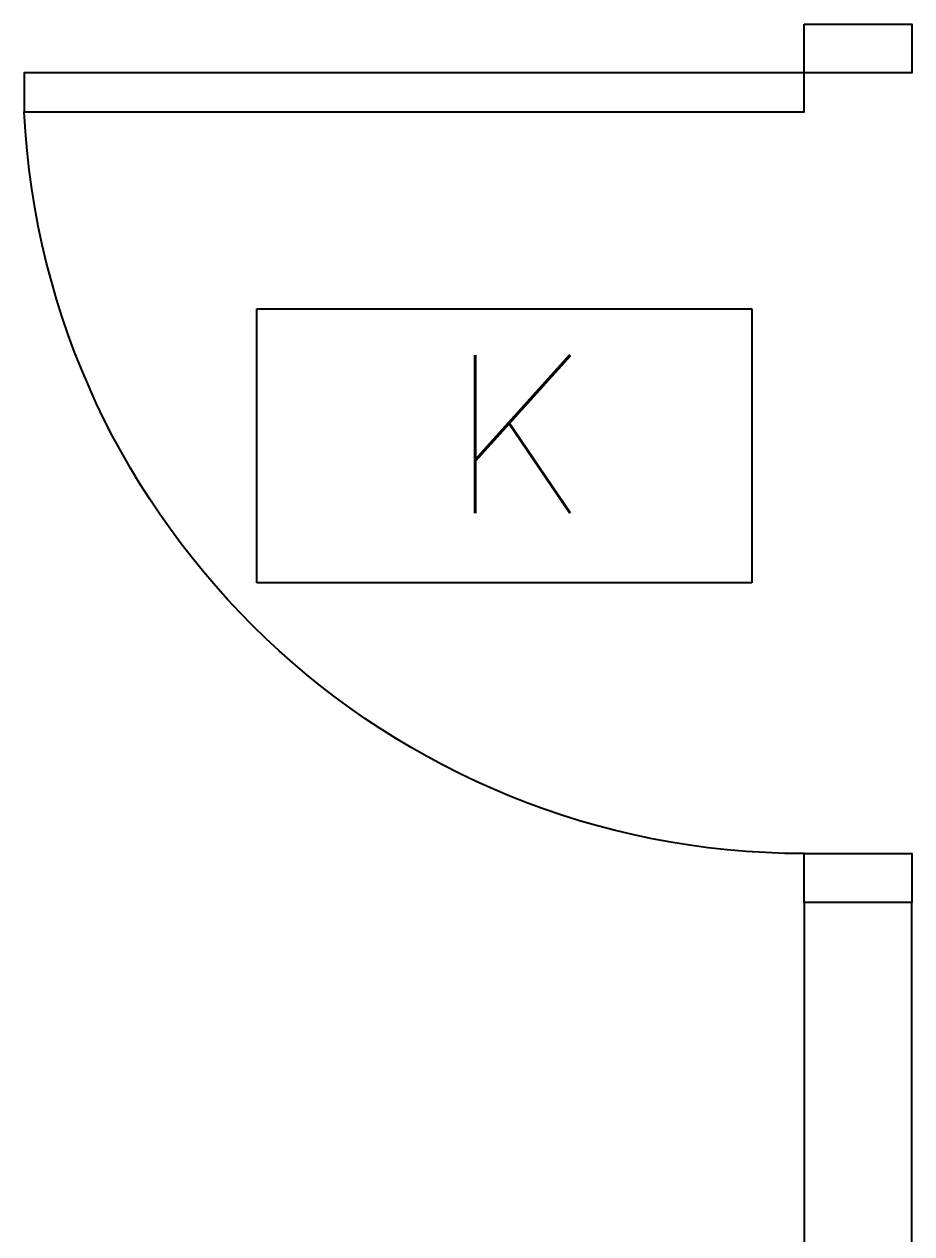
# Model space of a CAD drawing. Header units: inches. Extents: x 16928 to 514628, y -1471 to 241387.
# Drawn here: x 172621 to 173530, y 43176 to 44415 of the extents above; entities that cross this region are included whole.
import ezdxf

# ---------------------------------------------------------------- set-up
doc = ezdxf.new("R2010")
doc.units = ezdxf.units.IN
doc.header["$MEASUREMENT"] = 0
doc.layers.add('BOMBA', color=22, linetype='Continuous', lineweight=25)
doc.layers.add('DOOR', color=2, linetype='Continuous')
doc.layers.add('partition', color=8, linetype='Continuous')
doc.styles.add('SIMPLEX', font='simplex.shx', dxfattribs={"width": 0.8})

# ---------------------------------------------------------------- blocks, each defined once
blk = doc.blocks.new('dr16')
at = {"layer": 'DOOR', "color": 1}
blk.add_line((-2409712.2, -909070.8), (-2409602.2, -909070.8), dxfattribs=at)
for points in [[(-2409712.2, -909070.8), (-2409602.2, -909070.8), (-2409602.2, -909020.8), (-2409712.2, -909020.8)], [(-2410511.2, -909830.8), (-2409712.2, -909830.8), (-2409712.2, -909870.8), (-2410511.2, -909870.8)], [(-2409712.2, -909920.8), (-2409602.2, -909920.8), (-2409602.2, -909870.8), (-2409712.2, -909870.8)]]:
    blk.add_lwpolyline(points, close=True, dxfattribs=at)
at = {"layer": 'DOOR', "color": 9}
blk.add_arc((-2409712.2, -909870.8), 800, 90, 177.134, dxfattribs=at)

msp = doc.modelspace()

# ---------------------------------------------------------------- linework, layer by layer
at = {"layer": 'BOMBA', "color": 8, "linetype": 'ByBlock', "ltscale": 10}
for p, q in [((172859.3, 44123.8), (173366.2, 44123.8)), ((172859.3, 43843.1), (172859.3, 44123.8)), ((172859.3, 44123.8), (173366.2, 44123.8)), ((172859.3, 43843.1), (172859.3, 44123.8)), ((173366.2, 43843.1), (172859.3, 43843.1)), ((173366.2, 43843.1), (172859.3, 43843.1))]:
    msp.add_line(p, q, dxfattribs=at)
at = {"layer": 'BOMBA', "color": 3, "linetype": 'ByBlock', "ltscale": 10}
for p, q in [((172859.3, 44123.8), (173366.2, 44123.8)), ((172859.3, 43843.1), (172859.3, 44123.8)), ((173366.2, 44123.8), (173366.2, 43843.1)), ((173366.2, 43843.1), (172859.3, 43843.1))]:
    msp.add_line(p, q, dxfattribs=at)
at = {"layer": 'partition'}
for p, q in [((173420, 41405.4), (173420, 43515.4)), ((173530, 41405.4), (173530, 43515.4))]:
    msp.add_line(p, q, dxfattribs=at)

# ---------------------------------------------------------------- block references
at = {"layer": 'DOOR', "xscale": -1, "rotation": 180}
msp.add_blockref('dr16', (2583132.1, -865505.3), dxfattribs=at)

# ---------------------------------------------------------------- texts
at = {"layer": 'BOMBA', "color": 3, "linetype": 'ByBlock', "ltscale": 10, "style": 'SIMPLEX'}
msp.add_text('K', height=162.1, dxfattribs=at).set_placement((173054.9, 43914.2))

doc.saveas('drawing.dxf')
